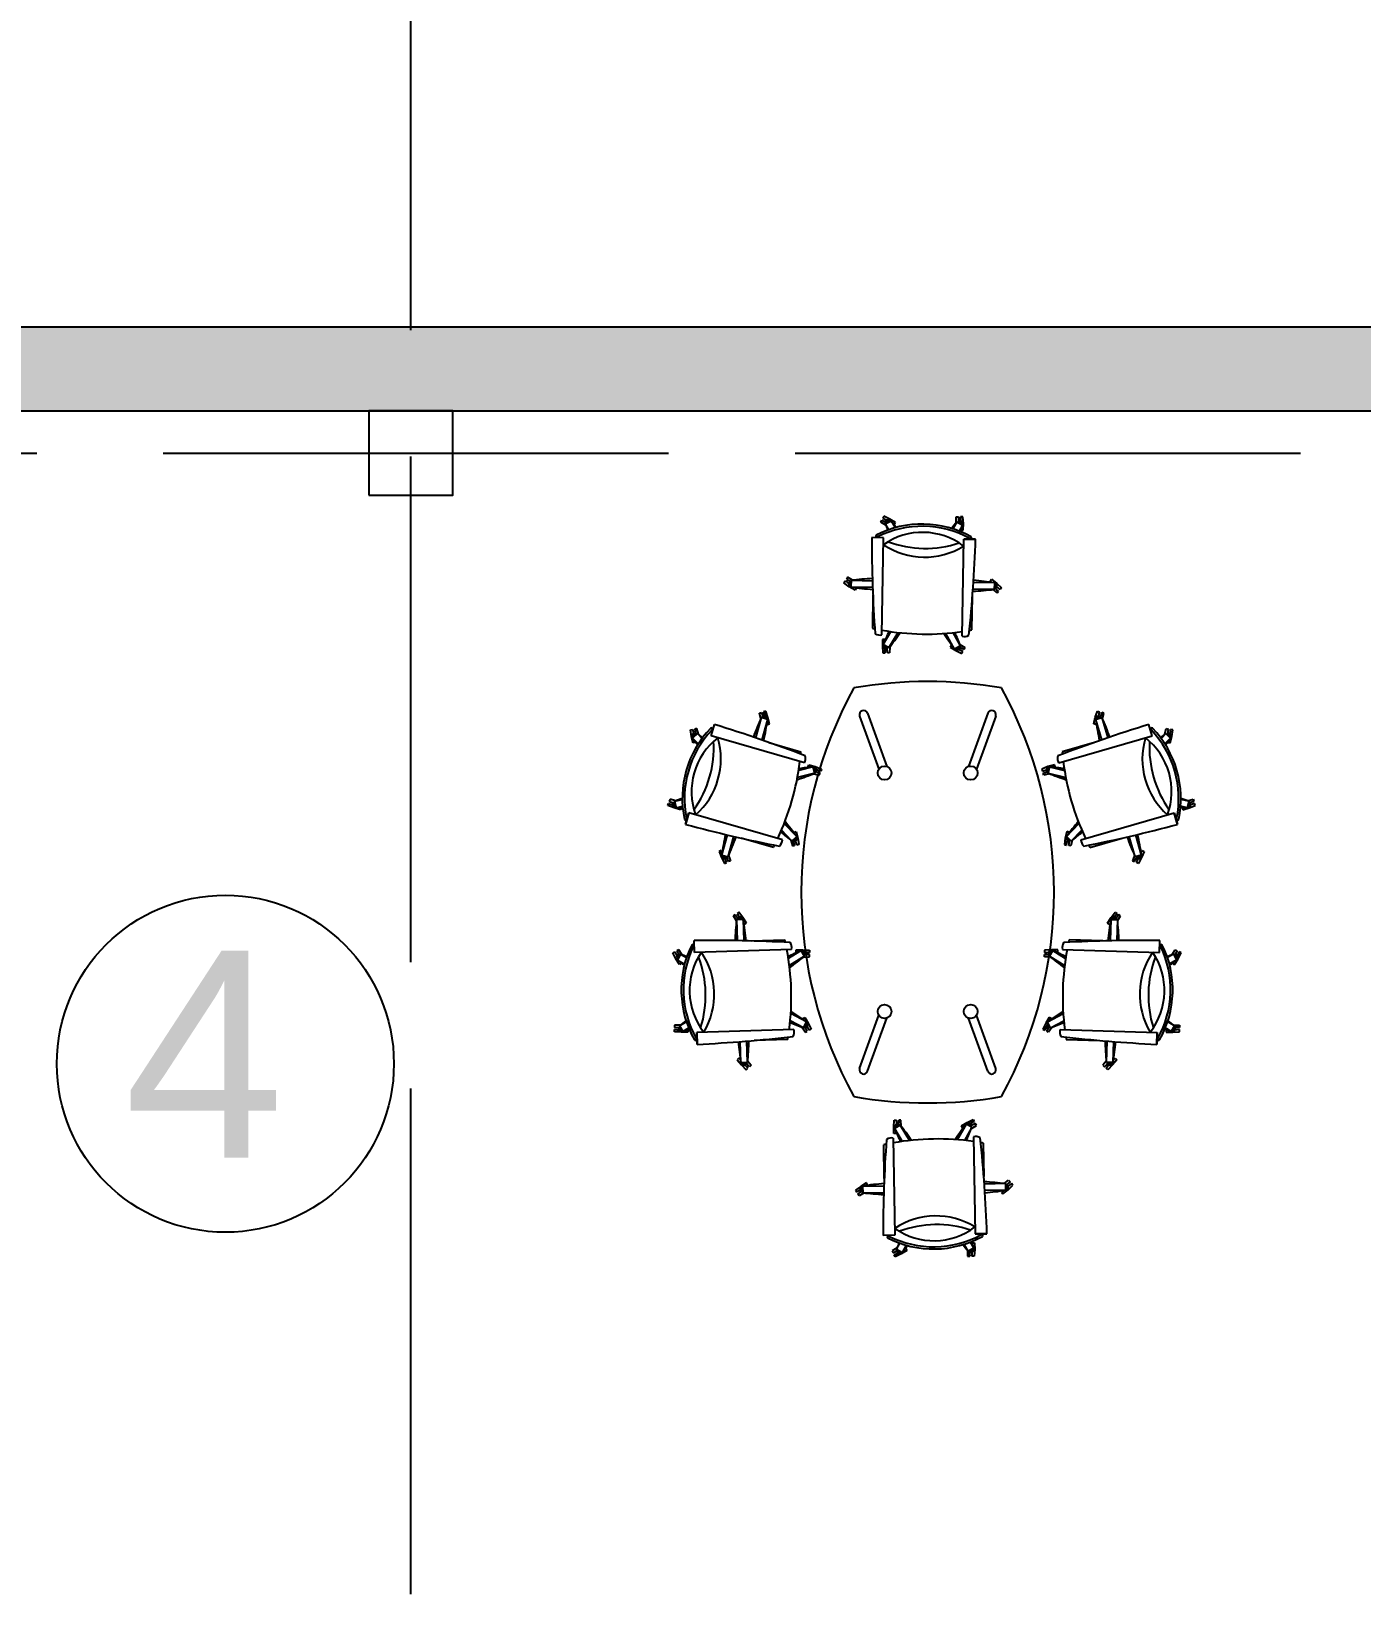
# Model space of a CAD drawing. Header units: millimetres. Extents: x -1544140 to 7445918, y -1294905 to 2019878.
# Drawn here: x 306550 to 312859, y 188654 to 196139 of the extents above; entities that cross this region are included whole.
import ezdxf

# ---------------------------------------------------------------- set-up
doc = ezdxf.new("R2010")
doc.units = ezdxf.units.MM
doc.header["$MEASUREMENT"] = 0
doc.linetypes.add('ACAD_ISO02W100', pattern=[15, 12, -3])
doc.layers.add('Plan 2', color=7, linetype='Continuous')
doc.styles.get("Standard").update_dxf_attribs({"font": 'arial.ttf'})

msp = doc.modelspace()

# ---------------------------------------------------------------- hatches: boundary and pattern name
at = {"true_color": 0x636466}
h = msp.add_hatch(color=251, dxfattribs=at)
h.dxf.hatch_style = 1
h.paths.add_polyline_path([(269150.8, 239137.8), (268750.8, 239137.8), (268750.8, 227137.8), (269150.8, 227137.8)])
h.paths.add_polyline_path([(269150.8, 227137.8), (268750.8, 227137.8), (268750.8, 205537.8), (269350.8, 205537.8), (269350.8, 205937.8), (269150.8, 205937.8)])
h.paths.add_polyline_path([(269150.8, 251137.8), (268750.8, 251137.8), (268750.8, 239137.8), (269150.8, 239137.8)])
h.paths.add_polyline_path([(269150.8, 263137.8), (268750.8, 263137.8), (268750.8, 251137.8), (269150.8, 251137.8)])
h.paths.add_polyline_path([(290950.8, 263737.8), (268750.8, 263737.8), (268750.8, 263137.8), (269150.8, 263137.8), (269150.8, 263337.8), (290550.8, 263337.8), (290550.8, 263137.8), (290950.8, 263137.8)])
h.paths.add_polyline_path([(290950.8, 263137.8), (290550.8, 263137.8), (290550.8, 251137.8), (290950.8, 251137.8)])
h.paths.add_polyline_path([(290950.8, 251137.8), (290550.8, 251137.8), (290550.8, 227337.8), (296350.8, 227337.8), (296350.8, 227737.8), (290950.8, 227737.8)])
h.paths.add_polyline_path([(302350.8, 227737.8), (296350.8, 227737.8), (296350.8, 227337.8), (302350.8, 227337.8)])
h.paths.add_polyline_path([(308350.8, 227737.8), (302350.8, 227737.8), (302350.8, 227337.8), (308350.8, 227337.8)])
h.paths.add_polyline_path([(314350.8, 227737.8), (308350.8, 227737.8), (308350.8, 227337.8), (314350.8, 227337.8)])
h.paths.add_polyline_path([(338350.8, 205937.8), (332350.8, 205937.8), (332350.8, 205537.8), (338350.8, 205537.8)])
h.paths.add_polyline_path([(332350.8, 205937.8), (269150.8, 205937.8), (269150.8, 206137.8), (268750.8, 206137.8), (268750.8, 205537.8), (332350.8, 205537.8)])
h.paths.add_polyline_path([(269350.8, 205937.8), (269150.8, 205937.8), (269150.8, 206137.8), (268750.8, 206137.8), (268750.8, 205537.8), (269350.8, 205537.8)], flags=16)
h.paths.add_polyline_path([(290150.8, 194137.8), (289750.8, 194137.8), (289750.8, 188137.8), (290150.8, 188137.8)], flags=17)
h.paths.add_polyline_path([(296350.8, 194737.8), (290350.8, 194737.8), (290350.8, 194337.8), (296350.8, 194337.8)], flags=17)
h.paths.add_polyline_path([(290350.8, 194737.8), (289750.8, 194737.8), (289750.8, 194137.8), (290150.8, 194137.8), (290150.8, 194337.8), (290350.8, 194337.8)], flags=16)
h.paths.add_polyline_path([(302350.8, 194737.8), (296350.8, 194737.8), (296350.8, 194337.8), (302350.8, 194337.8)])
h.paths.add_polyline_path([(308350.8, 194737.8), (302350.8, 194737.8), (302350.8, 194337.8), (308350.8, 194337.8)])
h.paths.add_polyline_path([(314350.8, 194737.8), (308350.8, 194737.8), (308350.8, 194337.8), (314350.8, 194337.8)])
h.paths.add_polyline_path([(320350.8, 194737.8), (314350.8, 194737.8), (314350.8, 194337.8), (320350.8, 194337.8)])
h.paths.add_polyline_path([(320950.8, 194137.8), (320550.8, 194137.8), (320550.8, 188137.8), (320950.8, 188137.8)])
h.paths.add_polyline_path([(320950.8, 194737.8), (320350.8, 194737.8), (320350.8, 194337.8), (320550.8, 194337.8), (320550.8, 194137.8), (320950.8, 194137.8)])
h.paths.add_polyline_path([(320950.8, 188137.8), (320550.8, 188137.8), (320550.8, 182137.8), (320950.8, 182137.8)])
h.paths.add_polyline_path([(320950.8, 182137.8), (320550.8, 182137.8), (320550.8, 172937.8), (320350.8, 172937.8), (320350.8, 172537.8), (320950.8, 172537.8)])
h.paths.add_polyline_path([(320350.8, 172937.8), (314350.8, 172937.8), (314350.8, 172537.8), (320350.8, 172537.8)])
h.paths.add_polyline_path([(314350.8, 172937.8), (308350.8, 172937.8), (308350.8, 172537.8), (314350.8, 172537.8)])
h.paths.add_polyline_path([(308350.8, 172937.8), (308150.8, 172937.8), (308150.8, 173137.8), (307750.8, 173137.8), (307750.8, 172537.8), (308350.8, 172537.8)])
h.paths.add_polyline_path([(308150.8, 179137.8), (307750.8, 179137.8), (307750.8, 173137.8), (308150.8, 173137.8)])
h.paths.add_polyline_path([(308150.8, 181937.8), (302350.8, 181937.8), (302350.8, 181537.8), (307750.8, 181537.8), (307750.8, 179137.8), (308150.8, 179137.8)])
h.paths.add_polyline_path([(302350.8, 181937.8), (296350.8, 181937.8), (296350.8, 181537.8), (302350.8, 181537.8)])
h.paths.add_polyline_path([(296350.8, 181937.8), (290150.8, 181937.8), (290150.8, 182137.8), (289750.8, 182137.8), (289750.8, 181537.8), (296350.8, 181537.8)])
h.paths.add_polyline_path([(290150.8, 194337.8), (296350.8, 194337.8), (296350.8, 194737.8), (289750.8, 194737.8), (289750.8, 182137.8), (290150.8, 182137.8)])
h.paths.add_polyline_path([(338950.8, 205937.8), (338350.8, 205937.8), (338350.8, 205537.8), (338950.8, 205537.8)])
h.paths.add_polyline_path([(338350.8, 227337.8), (338350.8, 227737.8), (314350.8, 227737.8), (314350.8, 227337.8)])

# ---------------------------------------------------------------- linework, layer by layer
at = {"color": 9, "linetype": 'ACAD_ISO02W100', "ltscale": 200, "true_color": 0xc4c4c5}
for p, q in [((308350.8, 185721.7), (308350.8, 263137.8)), ((253174.8, 194137.8), (375575.3, 194137.8))]:
    msp.add_line(p, q, dxfattribs=at)
at = {"color": 18, "linetype": 'ByBlock', "true_color": 0x000000}
for p, q in [((310581.6, 193810.4), (310586.6, 193819.7)), ((310605.3, 193796.1), (310581.6, 193810.4)), ((310586.6, 193819.7), (310595.9, 193814.7)), ((310596.6, 193838.2), (310591.6, 193828.9)), ((310591.6, 193828.9), (310600.9, 193823.9)), ((310595.9, 193814.7), (310604.8, 193809.9)), ((310625.1, 193824.6), (310596.6, 193838.2)), ((310600.9, 193823.9), (310609.8, 193819.1)), ((310603.1, 193801.7), (310630.6, 193817)), ((310603.1, 193801.7), (310618.6, 193773.7)), ((310652, 193808.2), (310625.1, 193824.6)), ((310630.6, 193817), (310649.3, 193783.4)), ((310641.6, 193801.9), (310647.1, 193799)), ((310647.1, 193799), (310652, 193808.2)), ((310942.9, 193811.6), (310923.1, 193778.7)), ((310939.1, 193806.9), (310939.7, 193834.6)), ((310939.7, 193834.6), (310950.2, 193834.9)), ((310942.9, 193811.6), (310969.9, 193795.4)), ((310950.2, 193834.9), (310950.5, 193824.4)), ((310950.5, 193824.4), (310950.8, 193814.2)), ((310969.9, 193795.4), (310953.4, 193768)), ((310971.2, 193835.5), (310960.7, 193835.2)), ((310960.7, 193835.2), (310961, 193824.7)), ((310961, 193824.7), (310961.3, 193814.5)), ((310973.7, 193804), (310971.2, 193835.5)), ((310973, 193772.5), (310973.7, 193804)), ((310595.1, 193736.1), (310538.6, 193737.1)), ((310587.2, 193274.7), (310595.1, 193736.1)), ((310962.3, 193778.3), (310962.5, 193772.2)), ((310962.5, 193772.2), (310973, 193772.5)), ((310967.7, 193268.2), (310975.6, 193729.6)), ((310975.6, 193729.6), (311032.1, 193728.6)), ((311032.1, 193728.6), (310975.6, 193729.6)), ((310407.1, 193522.5), (310412.9, 193531.3)), ((310432.4, 193503.8), (310407.1, 193522.5)), ((310412.9, 193531.3), (310421.6, 193525.5)), ((310424.5, 193548.8), (310418.7, 193540)), ((310418.7, 193540), (310427.4, 193534.2)), ((310421.6, 193525.5), (310430.1, 193519.8)), ((310448.3, 193534.6), (310424.5, 193548.8)), ((310427.4, 193534.2), (310435.9, 193528.6)), ((310459.5, 193487.7), (310432.4, 193503.8)), ((310441.8, 193502.5), (310442.3, 193534)), ((310441.8, 193502.5), (310543.1, 193500.7)), ((310442.3, 193534), (310542, 193532.2)), ((310465.4, 193496.4), (310459.5, 193487.7)), ((310460.2, 193499.8), (310465.4, 193496.4)), ((311120.8, 193490.8), (311019.5, 193492.5)), ((311121.4, 193522.3), (311021.6, 193524)), ((311100.8, 193531.2), (311107.7, 193539.1)), ((311108.7, 193524.3), (311100.8, 193531.2)), ((311107.7, 193539.1), (311132.5, 193519.6)), ((311109, 193524.1), (311108.7, 193524.3)), ((311114.1, 193490.1), (311134.5, 193474)), ((311121.4, 193522.3), (311120.8, 193490.8)), ((311133.5, 193488.8), (311125.8, 193495.5)), ((311132.5, 193519.6), (311155.2, 193497.7)), ((311140.4, 193496.7), (311132.7, 193503.4)), ((311141.4, 193481.9), (311133.5, 193488.8)), ((311148.3, 193489.8), (311140.4, 193496.7)), ((311155.2, 193497.7), (311148.3, 193489.8)), ((310544.5, 193465.7), (310541.7, 193306.5)), ((311014.2, 193298.4), (311016.9, 193457.6)), ((311134.5, 193474), (311141.4, 193481.9)), ((310593.2, 193229.4), (310630, 193290.6)), ((310620.2, 193213.1), (310664.1, 193286.2)), ((310932.5, 193207.8), (310891.2, 193282.3)), ((310960.1, 193223.1), (310925.4, 193285.5)), ((310590.1, 193252.3), (310589.4, 193220.8)), ((310589.4, 193220.8), (310591.9, 193189.3)), ((310600.6, 193252.6), (310590.1, 193252.3)), ((310591.9, 193189.3), (310602.4, 193189.6)), ((310620.2, 193213.1), (310593.2, 193229.4)), ((310600.8, 193246.4), (310600.6, 193252.6)), ((310602.1, 193200.1), (310601.8, 193210.2)), ((310602.4, 193189.6), (310602.1, 193200.1)), ((310612.6, 193200.4), (310612.3, 193210.5)), ((310612.9, 193189.9), (310612.6, 193200.4)), ((310623.4, 193190.2), (310612.9, 193189.9)), ((310624, 193217.8), (310623.4, 193190.2)), ((310916.1, 193225.8), (310911.1, 193216.5)), ((310911.1, 193216.5), (310938.1, 193200.2)), ((310921.5, 193222.8), (310916.1, 193225.8)), ((310960.1, 193223.1), (310932.5, 193207.8)), ((310938.1, 193200.2), (310966.5, 193186.6)), ((310962.3, 193200.8), (310953.4, 193205.6)), ((310957.8, 193228.6), (310981.5, 193214.3)), ((310967.3, 193210.1), (310958.3, 193214.9)), ((310971.5, 193195.8), (310962.3, 193200.8)), ((310966.5, 193186.6), (310971.5, 193195.8)), ((310976.5, 193205.1), (310967.3, 193210.1)), ((310981.5, 193214.3), (310976.5, 193205.1)), ((310005.3, 192903.6), (310015.4, 192906.6)), ((310011.9, 192876.8), (310005.3, 192903.6)), ((310015.4, 192906.6), (310018.4, 192896.6)), ((310018.4, 192896.6), (310021.3, 192886.8)), ((310035.5, 192912.6), (310025.5, 192909.6)), ((310025.5, 192909.6), (310028.5, 192899.6)), ((310028.5, 192899.6), (310031.3, 192889.8)), ((310046, 192882.9), (310035.5, 192912.6)), ((311600.1, 192882.9), (311610.6, 192912.6)), ((311610.6, 192912.6), (311620.6, 192909.6)), ((311617.6, 192899.6), (311614.7, 192889.8)), ((311620.6, 192909.6), (311617.6, 192899.6)), ((311627.7, 192896.6), (311624.8, 192886.8)), ((311630.7, 192906.6), (311627.7, 192896.6)), ((311640.7, 192903.6), (311630.7, 192906.6)), ((311634.2, 192876.8), (311640.7, 192903.6)), ((309678.2, 192823.8), (309688.5, 192825.9)), ((309682.9, 192792.6), (309678.2, 192823.8)), ((309688.5, 192825.9), (309690.6, 192815.6)), ((309690.6, 192815.6), (309692.6, 192805.7)), ((309709.1, 192830), (309698.8, 192828)), ((309698.8, 192828), (309700.9, 192817.7)), ((309700.9, 192817.7), (309702.9, 192807.7)), ((309715.9, 192803.2), (309709.1, 192830)), ((309776.2, 192795.4), (309791.8, 192849.7)), ((310014.3, 192882.3), (309986.7, 192786.4)), ((310044.5, 192873.6), (310014.3, 192882.3)), ((310044.5, 192873.6), (310016.5, 192776.1)), ((310041.7, 192855.1), (310043.4, 192849.2)), ((310043.4, 192849.2), (310053.5, 192852.2)), ((310053.5, 192852.2), (310046, 192882.9)), ((311592.6, 192852.2), (311600.1, 192882.9)), ((311602.6, 192849.2), (311592.6, 192852.2)), ((311601.5, 192873.6), (311631.8, 192882.3)), ((311601.5, 192873.6), (311629.5, 192776.1)), ((311604.4, 192855.1), (311602.6, 192849.2)), ((311631.8, 192882.3), (311659.4, 192786.4)), ((311869.8, 192795.4), (311854.2, 192849.7)), ((311930.2, 192803.2), (311937, 192830)), ((311937, 192830), (311947.3, 192828)), ((311945.2, 192817.7), (311943.2, 192807.7)), ((311947.3, 192828), (311945.2, 192817.7)), ((311955.5, 192815.6), (311953.5, 192805.7)), ((311957.6, 192825.9), (311955.5, 192815.6)), ((311967.9, 192823.8), (311957.6, 192825.9)), ((311963.2, 192792.6), (311967.9, 192823.8)), ((309690.6, 192762.1), (309682.9, 192792.6)), ((309711.2, 192807), (309688.5, 192785.1)), ((309688.5, 192785.1), (309715.2, 192757.4)), ((309700.9, 192764.1), (309690.6, 192762.1)), ((309699.7, 192770.2), (309700.9, 192764.1)), ((309711.2, 192807), (309733.4, 192783.9)), ((310219.7, 192667.8), (309776.2, 192795.4)), ((310049.6, 192764.6), (310202.7, 192720.6)), ((311426.4, 192667.8), (311869.8, 192795.4)), ((311596.5, 192764.6), (311443.4, 192720.6)), ((311934.9, 192807), (311912.7, 192783.9)), ((311957.6, 192785.1), (311930.9, 192757.4)), ((311934.9, 192807), (311957.6, 192785.1)), ((311946.4, 192770.2), (311945.2, 192764.1)), ((311945.2, 192764.1), (311955.5, 192762.1)), ((311955.5, 192762.1), (311963.2, 192792.6)), ((310268.9, 192618.2), (310186.2, 192597.6)), ((310261.3, 192648.7), (310192, 192631.5)), ((310237, 192648.5), (310240.3, 192658.5)), ((310242.8, 192646.5), (310237, 192648.5)), ((310240.3, 192658.5), (310270.7, 192649.9)), ((310268.9, 192618.2), (310261.3, 192648.7)), ((310263.3, 192616), (310289.9, 192608.5)), ((310270.7, 192649.9), (310300, 192638.3)), ((310283.3, 192621.8), (310273.7, 192625)), ((310286.7, 192631.7), (310277.1, 192635)), ((310293.3, 192618.4), (310283.3, 192621.8)), ((310296.6, 192628.4), (310286.7, 192631.7)), ((310289.9, 192608.5), (310293.3, 192618.4)), ((310300, 192638.3), (310296.6, 192628.4)), ((311375.4, 192649.9), (311346.1, 192638.3)), ((311346.1, 192638.3), (311349.4, 192628.4)), ((311349.4, 192628.4), (311359.4, 192631.7)), ((311352.8, 192618.4), (311362.7, 192621.8)), ((311356.2, 192608.5), (311352.8, 192618.4)), ((311382.8, 192616), (311356.2, 192608.5)), ((311359.4, 192631.7), (311369, 192635)), ((311362.7, 192621.8), (311372.3, 192625)), ((311405.8, 192658.5), (311375.4, 192649.9)), ((311377.2, 192618.2), (311384.8, 192648.7)), ((311377.2, 192618.2), (311459.9, 192597.6)), ((311384.8, 192648.7), (311454.1, 192631.5)), ((311403.3, 192646.5), (311409.1, 192648.5)), ((311409.1, 192648.5), (311405.8, 192658.5)), ((309571.1, 192464.8), (309574.5, 192474.8)), ((309600.4, 192453.3), (309571.1, 192464.8)), ((309574.5, 192474.8), (309584.4, 192471.4)), ((309581.2, 192494.7), (309577.8, 192484.7)), ((309577.8, 192484.7), (309587.8, 192481.4)), ((309607.8, 192487.1), (309581.2, 192494.7)), ((309584.4, 192471.4), (309594, 192468.2)), ((309587.8, 192481.4), (309597.4, 192478.1)), ((309630.8, 192444.7), (309600.4, 192453.3)), ((309602.2, 192485), (309639.5, 192494.2)), ((309602.2, 192485), (309609.8, 192454.4)), ((309609.8, 192454.4), (309640.8, 192462.1)), ((309628.3, 192456.6), (309634.1, 192454.6)), ((309634.1, 192454.6), (309630.8, 192444.7)), ((312036.3, 192454.4), (312005.2, 192462.1)), ((312043.9, 192485), (312006.6, 192494.2)), ((312017.8, 192456.6), (312011.9, 192454.6)), ((312011.9, 192454.6), (312015.3, 192444.7)), ((312015.3, 192444.7), (312045.6, 192453.3)), ((312043.9, 192485), (312036.3, 192454.4)), ((312038.3, 192487.1), (312064.9, 192494.7)), ((312045.6, 192453.3), (312075, 192464.8)), ((312058.3, 192481.4), (312048.7, 192478.1)), ((312061.7, 192471.4), (312052.1, 192468.2)), ((312068.3, 192484.7), (312058.3, 192481.4)), ((312071.6, 192474.8), (312061.7, 192471.4)), ((312064.9, 192494.7), (312068.3, 192484.7)), ((312075, 192464.8), (312071.6, 192474.8)), ((309671, 192429.6), (309655.4, 192375.4)), ((309655.4, 192375.4), (309671, 192429.6)), ((310114.5, 192302.1), (309671, 192429.6)), ((310182.6, 192318), (310123.4, 192379.4)), ((311463.5, 192318), (311522.7, 192379.4)), ((311531.6, 192302.1), (311975, 192429.6)), ((311975, 192429.6), (311990.6, 192375.4)), ((311990.6, 192375.4), (311975, 192429.6)), ((309826.5, 192229.6), (309854.1, 192325.4)), ((309856.8, 192220.9), (309884.8, 192318.3)), ((310072.1, 192266.5), (309919, 192310.5)), ((310159.9, 192296.2), (310110.4, 192347.6)), ((310155.2, 192299.9), (310162, 192273.1)), ((310159.9, 192296.2), (310182.6, 192318)), ((310170.2, 192285.5), (310168.2, 192295.4)), ((310170.2, 192339), (310180.5, 192341.1)), ((310171.4, 192333), (310170.2, 192339)), ((310180.5, 192287.5), (310178.5, 192297.5)), ((310180.5, 192341.1), (310188.2, 192310.5)), ((310188.2, 192310.5), (310192.9, 192279.3)), ((311457.8, 192310.5), (311453.2, 192279.3)), ((311465.6, 192341.1), (311457.8, 192310.5)), ((311486.2, 192296.2), (311463.5, 192318)), ((311475.9, 192339), (311465.6, 192341.1)), ((311465.6, 192287.5), (311467.5, 192297.5)), ((311474.7, 192333), (311475.9, 192339)), ((311475.8, 192285.5), (311477.8, 192295.4)), ((311490.9, 192299.9), (311484.1, 192273.1)), ((311486.2, 192296.2), (311535.7, 192347.6)), ((311574, 192266.5), (311727.1, 192310.5)), ((311789.3, 192220.9), (311761.2, 192318.3)), ((311819.5, 192229.6), (311792, 192325.4)), ((309824, 192251.8), (309814.5, 192247.5)), ((309814.5, 192247.5), (309825.9, 192218.1)), ((309828.3, 192242.2), (309824, 192251.8)), ((309825.9, 192218.1), (309840.1, 192190)), ((309826.5, 192229.6), (309856.8, 192220.9)), ((309828.5, 192241.9), (309828.3, 192242.2)), ((309855, 192208.2), (309850.9, 192217.4)), ((309859.5, 192227.1), (309868.9, 192202.9)), ((310162, 192273.1), (310172.3, 192275.2)), ((310172.3, 192275.2), (310170.2, 192285.5)), ((310182.6, 192277.2), (310180.5, 192287.5)), ((310192.9, 192279.3), (310182.6, 192277.2)), ((311453.2, 192279.3), (311463.5, 192277.2)), ((311463.5, 192277.2), (311465.6, 192287.5)), ((311473.8, 192275.2), (311475.8, 192285.5)), ((311484.1, 192273.1), (311473.8, 192275.2)), ((311786.6, 192227.1), (311777.2, 192202.9)), ((311819.5, 192229.6), (311789.3, 192220.9)), ((311791, 192208.2), (311795.2, 192217.4)), ((311820.2, 192218.1), (311805.9, 192190)), ((311817.6, 192241.9), (311817.8, 192242.2)), ((311817.8, 192242.2), (311822, 192251.8)), ((311831.6, 192247.5), (311820.2, 192218.1)), ((311822, 192251.8), (311831.6, 192247.5)), ((309840.1, 192190), (309849.7, 192194.3)), ((309845.5, 192203.9), (309841.3, 192213.1)), ((309849.7, 192194.3), (309845.5, 192203.9)), ((309859.3, 192198.6), (309855, 192208.2)), ((309868.9, 192202.9), (309859.3, 192198.6)), ((311777.2, 192202.9), (311786.8, 192198.6)), ((311786.8, 192198.6), (311791, 192208.2)), ((311796.3, 192194.3), (311800.6, 192203.9)), ((311805.9, 192190), (311796.3, 192194.3)), ((311800.6, 192203.9), (311804.8, 192213.1)), ((309882.1, 191941.1), (309890.7, 191947)), ((309896.5, 191917.5), (309882.1, 191941.1)), ((309890.7, 191947), (309896.6, 191938.4)), ((309896.6, 191938.4), (309902.4, 191930)), ((309928.6, 191924.5), (309897.1, 191923.5)), ((309897.1, 191923.5), (309900.1, 191823.8)), ((309908.1, 191958.9), (309899.4, 191952.9)), ((309899.4, 191952.9), (309905.3, 191944.3)), ((309905.3, 191944.3), (309911, 191935.9)), ((309927.1, 191933.8), (309908.1, 191958.9)), ((309943.6, 191906.9), (309927.1, 191933.8)), ((309928.6, 191924.5), (309931.7, 191823.1)), ((311658.8, 191906.9), (311675.2, 191933.8)), ((311673.8, 191924.5), (311670.7, 191823.1)), ((311673.8, 191924.5), (311705.3, 191923.5)), ((311675.2, 191933.8), (311694.3, 191958.9)), ((311697, 191944.3), (311691.3, 191935.9)), ((311694.3, 191958.9), (311703, 191952.9)), ((311703, 191952.9), (311697, 191944.3)), ((311705.7, 191938.4), (311700, 191930)), ((311705.3, 191923.5), (311702.2, 191823.8)), ((311711.6, 191947), (311705.7, 191938.4)), ((311705.9, 191917.5), (311720.3, 191941.1)), ((311720.3, 191941.1), (311711.6, 191947)), ((309931.5, 191906), (309934.9, 191900.9)), ((309934.9, 191900.9), (309943.6, 191906.9)), ((311667.4, 191900.9), (311658.8, 191906.9)), ((311670.9, 191906), (311667.4, 191900.9)), ((309594.9, 191765.2), (309604.1, 191770.3)), ((309608.9, 191736.9), (309594.9, 191765.2)), ((309604.1, 191770.3), (309609.2, 191761.1)), ((309622.5, 191780.5), (309613.3, 191775.4)), ((309613.3, 191775.4), (309618.4, 191766.2)), ((309618.4, 191766.2), (309623.3, 191757.4)), ((309637.1, 191757.1), (309622.5, 191780.5)), ((309697, 191768.1), (309695.3, 191824.5)), ((310158.2, 191782.1), (309697, 191768.1)), ((309966.7, 191822.2), (310125.9, 191827.1)), ((310203.7, 191776.6), (310142.9, 191739)), ((310180.5, 191768.9), (310180.7, 191779.4)), ((310186.7, 191768.8), (310180.5, 191768.9)), ((310180.7, 191779.4), (310212.2, 191780.5)), ((310220.2, 191749.8), (310203.7, 191776.6)), ((310212.2, 191780.5), (310243.7, 191778.5)), ((310233, 191768.1), (310222.9, 191768.3)), ((310243.5, 191768), (310233, 191768.1)), ((310243.7, 191778.5), (310243.5, 191768)), ((311390.2, 191780.5), (311358.7, 191778.5)), ((311358.7, 191778.5), (311358.8, 191768)), ((311358.8, 191768), (311369.3, 191768.1)), ((311369.3, 191768.1), (311379.5, 191768.3)), ((311382.1, 191749.8), (311398.7, 191776.6)), ((311421.7, 191779.4), (311390.2, 191780.5)), ((311398.7, 191776.6), (311459.4, 191739)), ((311415.7, 191768.8), (311421.8, 191768.9)), ((311421.8, 191768.9), (311421.7, 191779.4)), ((311444.2, 191782.1), (311905.4, 191768.1)), ((311635.7, 191822.2), (311476.5, 191827.1)), ((311905.4, 191768.1), (311907.1, 191824.5)), ((311965.3, 191757.1), (311979.9, 191780.5)), ((311984, 191766.2), (311979, 191757.4)), ((311979.9, 191780.5), (311989.1, 191775.4)), ((311989.1, 191775.4), (311984, 191766.2)), ((311998.3, 191770.3), (311993.1, 191761.1)), ((311993.5, 191736.9), (312007.4, 191765.2)), ((312007.4, 191765.2), (311998.3, 191770.3)), ((309625.6, 191710.2), (309608.9, 191736.9)), ((309609.2, 191761.1), (309614.2, 191752.3)), ((309631.5, 191759.2), (309616.6, 191731.5)), ((309616.6, 191731.5), (309650.5, 191713.3)), ((309634.8, 191715.3), (309625.6, 191710.2)), ((309631.5, 191759.2), (309659.7, 191744)), ((309631.8, 191720.7), (309634.8, 191715.3)), ((310220.2, 191749.8), (310147.7, 191704.9)), ((310215.6, 191746), (310243.2, 191747)), ((310232.9, 191757.6), (310222.7, 191757.8)), ((310243.4, 191757.5), (310232.9, 191757.6)), ((310243.2, 191747), (310243.4, 191757.5)), ((311359, 191757.5), (311369.5, 191757.6)), ((311359.2, 191747), (311359, 191757.5)), ((311386.8, 191746), (311359.2, 191747)), ((311369.5, 191757.6), (311379.6, 191757.8)), ((311382.1, 191749.8), (311454.6, 191704.9)), ((311970.9, 191759.2), (311942.7, 191744)), ((311985.8, 191731.5), (311951.9, 191713.3)), ((311970.6, 191720.7), (311967.6, 191715.3)), ((311967.6, 191715.3), (311976.8, 191710.2)), ((311970.9, 191759.2), (311985.8, 191731.5)), ((311976.8, 191710.2), (311993.5, 191736.9)), ((311993.1, 191761.1), (311988.2, 191752.3)), ((310229.7, 191437.6), (310154.6, 191478)), ((311372.7, 191437.6), (311447.7, 191478)), ((309602.6, 191390.6), (309602.8, 191401.1)), ((309634.1, 191388.6), (309602.6, 191390.6)), ((309602.8, 191401.1), (309613.3, 191401)), ((309603.1, 191422.1), (309602.9, 191411.6)), ((309602.9, 191411.6), (309613.4, 191411.5)), ((309630.7, 191423.1), (309603.1, 191422.1)), ((309613.3, 191401), (309623.4, 191400.8)), ((309613.4, 191411.5), (309623.6, 191411.3)), ((309626.1, 191419.3), (309658.8, 191439.5)), ((309626.1, 191419.3), (309642.6, 191392.5)), ((309642.6, 191392.5), (309669.9, 191409.4)), ((309659.6, 191400.3), (309665.8, 191400.2)), ((309665.8, 191400.2), (309665.6, 191389.7)), ((310169.8, 191401.7), (309708.5, 191387.6)), ((310214.8, 191409.9), (310151.9, 191443.7)), ((310209.2, 191412), (310223.8, 191388.6)), ((310211.5, 191453.8), (310220.7, 191458.9)), ((310214.5, 191448.4), (310211.5, 191453.8)), ((310214.8, 191409.9), (310229.7, 191437.6)), ((310220.7, 191458.9), (310237.4, 191432.2)), ((310227.9, 191402.9), (310223, 191411.7)), ((310223.8, 191388.6), (310233, 191393.7)), ((310233, 191393.7), (310227.9, 191402.9)), ((310237.1, 191408), (310232.1, 191416.8)), ((310242.2, 191398.8), (310237.1, 191408)), ((310237.4, 191432.2), (310251.3, 191403.9)), ((310251.3, 191403.9), (310242.2, 191398.8)), ((311365, 191432.2), (311351, 191403.9)), ((311351, 191403.9), (311360.2, 191398.8)), ((311360.2, 191398.8), (311365.3, 191408)), ((311381.7, 191458.9), (311365, 191432.2)), ((311365.3, 191408), (311370.2, 191416.8)), ((311369.4, 191393.7), (311374.5, 191402.9)), ((311378.5, 191388.6), (311369.4, 191393.7)), ((311387.6, 191409.9), (311372.7, 191437.6)), ((311374.5, 191402.9), (311379.4, 191411.7)), ((311393.2, 191412), (311378.5, 191388.6)), ((311390.9, 191453.8), (311381.7, 191458.9)), ((311387.6, 191409.9), (311450.5, 191443.7)), ((311387.9, 191448.4), (311390.9, 191453.8)), ((311432.6, 191401.7), (311893.8, 191387.6)), ((311959.7, 191392.5), (311932.5, 191409.4)), ((311942.8, 191400.3), (311936.6, 191400.2)), ((311936.6, 191400.2), (311936.8, 191389.7)), ((311976.3, 191419.3), (311943.6, 191439.5)), ((311976.3, 191419.3), (311959.7, 191392.5)), ((311968.3, 191388.6), (311999.8, 191390.6)), ((311971.7, 191423.1), (311999.3, 191422.1)), ((311988.9, 191411.5), (311978.8, 191411.3)), ((311989.1, 191401), (311979, 191400.8)), ((311999.4, 191411.6), (311988.9, 191411.5)), ((311999.6, 191401.1), (311989.1, 191401)), ((311999.3, 191422.1), (311999.4, 191411.6)), ((311999.8, 191390.6), (311999.6, 191401.1)), ((309665.6, 191389.7), (309634.1, 191388.6)), ((309708.5, 191387.6), (309710.2, 191331.2)), ((309710.2, 191331.2), (309708.5, 191387.6)), ((309917.7, 191244.6), (309914.7, 191344.4)), ((309949.2, 191245.6), (309946.1, 191346.9)), ((310140.2, 191354.8), (309981, 191349.9)), ((311462.2, 191354.8), (311621.4, 191349.9)), ((311653.2, 191245.6), (311656.3, 191346.9)), ((311684.7, 191244.6), (311687.7, 191344.4)), ((311893.8, 191387.6), (311892.1, 191331.2)), ((311892.1, 191331.2), (311893.8, 191387.6)), ((311936.8, 191389.7), (311968.3, 191388.6)), ((309908.5, 191265.1), (309900.7, 191258.1)), ((309900.7, 191258.1), (309920.6, 191233.6)), ((309915.5, 191257.3), (309908.5, 191265.1)), ((309915.7, 191257), (309915.5, 191257.3)), ((309917.7, 191244.6), (309949.2, 191245.6)), ((309949.9, 191252.3), (309966.2, 191232.2)), ((311652.5, 191252.3), (311636.2, 191232.2)), ((311684.7, 191244.6), (311653.2, 191245.6)), ((311701.7, 191258.1), (311681.8, 191233.6)), ((311686.6, 191257), (311686.8, 191257.3)), ((311686.8, 191257.3), (311693.8, 191265.1)), ((311693.8, 191265.1), (311701.7, 191258.1)), ((309920.6, 191233.6), (309942.7, 191211.1)), ((309943.6, 191226), (309936.8, 191233.5)), ((309942.7, 191211.1), (309950.6, 191218.1)), ((309950.6, 191218.1), (309943.6, 191226)), ((309951.4, 191233), (309944.6, 191240.5)), ((309958.4, 191225.2), (309951.4, 191233)), ((309966.2, 191232.2), (309958.4, 191225.2)), ((311636.2, 191232.2), (311644, 191225.2)), ((311644, 191225.2), (311651, 191233)), ((311651, 191233), (311657.8, 191240.5)), ((311651.8, 191218.1), (311658.8, 191226)), ((311659.6, 191211.1), (311651.8, 191218.1)), ((311658.8, 191226), (311665.6, 191233.5)), ((311681.8, 191233.6), (311659.6, 191211.1)), ((310643.4, 190940.3), (310645.8, 190971.7)), ((310645.8, 190971.7), (310656.3, 190971.4)), ((310674.2, 190947.9), (310647.2, 190931.7)), ((310656, 190960.9), (310655.7, 190950.8)), ((310656.3, 190971.4), (310656, 190960.9)), ((310666.5, 190960.6), (310666.2, 190950.5)), ((310666.8, 190971.1), (310666.5, 190960.6)), ((310677.3, 190970.8), (310666.8, 190971.1)), ((310674.2, 190947.9), (310718.1, 190874.8)), ((310677.9, 190943.2), (310677.3, 190970.8)), ((310986.4, 190953.3), (310945.1, 190878.7)), ((310965, 190944.5), (310992, 190960.9)), ((310970, 190935.3), (310965, 190944.5)), ((311014, 190938), (310986.4, 190953.3)), ((310992, 190960.9), (311020.5, 190974.5)), ((311016.2, 190960.2), (311007.3, 190955.4)), ((311011.8, 190932.4), (311035.4, 190946.7)), ((311021.2, 190951), (311012.3, 190946.2)), ((311025.4, 190965.2), (311016.2, 190960.2)), ((311020.5, 190974.5), (311025.4, 190965.2)), ((311030.4, 190956), (311021.2, 190951)), ((311035.4, 190946.7), (311030.4, 190956)), ((310641.1, 190886.3), (310649, 190424.9)), ((310644, 190908.8), (310643.4, 190940.3)), ((310654.5, 190908.5), (310644, 190908.8)), ((310647.2, 190931.7), (310683.9, 190870.5)), ((310654.7, 190914.6), (310654.5, 190908.5)), ((310975.4, 190938.2), (310970, 190935.3)), ((311014, 190938), (310979.4, 190875.5)), ((311021.6, 190892.9), (311029.5, 190431.5)), ((310598.4, 190695.3), (310595.7, 190854.6)), ((311068.1, 190862.7), (311070.8, 190703.4)), ((310486.4, 190657.3), (310461, 190638.5)), ((310513.5, 190673.4), (310486.4, 190657.3)), ((310495.7, 190658.6), (310597, 190660.3)), ((310495.7, 190658.6), (310496.2, 190627.1)), ((310519.3, 190664.6), (310513.5, 190673.4)), ((310514.1, 190661.2), (310519.3, 190664.6)), ((311174.8, 190670.2), (311073.4, 190668.5)), ((311168, 190671), (311188.4, 190687.1)), ((311175.3, 190638.7), (311174.8, 190670.2)), ((311187.4, 190672.3), (311179.8, 190665.6)), ((311186.4, 190641.4), (311209.1, 190663.3)), ((311194.3, 190664.3), (311186.7, 190657.7)), ((311195.3, 190679.2), (311187.4, 190672.3)), ((311188.4, 190687.1), (311195.3, 190679.2)), ((311202.2, 190671.2), (311194.3, 190664.3)), ((311209.1, 190663.3), (311202.2, 190671.2)), ((310461, 190638.5), (310466.8, 190629.8)), ((310466.8, 190629.8), (310475.6, 190635.6)), ((310472.6, 190621), (310481.4, 190626.8)), ((310478.4, 190612.3), (310472.6, 190621)), ((310475.6, 190635.6), (310484, 190641.2)), ((310502.2, 190626.4), (310478.4, 190612.3)), ((310481.4, 190626.8), (310489.8, 190632.5)), ((310496.2, 190627.1), (310596, 190628.8)), ((311175.3, 190638.7), (311075.6, 190637)), ((311162.7, 190636.7), (311154.7, 190629.8)), ((311154.7, 190629.8), (311161.6, 190621.9)), ((311161.6, 190621.9), (311186.4, 190641.4)), ((311162.9, 190636.9), (311162.7, 190636.7)), ((310649, 190424.9), (310592.6, 190424)), ((311029.5, 190431.5), (311086, 190432.4)), ((311086, 190432.4), (311029.5, 190431.5)), ((310659.2, 190364.9), (310635.6, 190350.6)), ((310635.6, 190350.6), (310640.6, 190341.4)), ((310640.6, 190341.4), (310649.8, 190346.3)), ((310649.8, 190346.3), (310658.7, 190351.2)), ((310657, 190359.3), (310672.5, 190387.3)), ((310657, 190359.3), (310684.5, 190344.1)), ((310706, 190352.8), (310679, 190336.5)), ((310684.5, 190344.1), (310703.2, 190377.7)), ((310695.6, 190359.1), (310701, 190362)), ((310701, 190362), (310706, 190352.8)), ((310996.8, 190349.4), (310977, 190382.4)), ((310993.1, 190354.1), (310993.7, 190326.5)), ((310996.8, 190349.4), (311023.8, 190365.6)), ((311004.5, 190336.7), (311004.7, 190346.8)), ((311023.8, 190365.6), (311007.3, 190393.1)), ((311015, 190336.4), (311015.2, 190346.5)), ((311016.3, 190382.7), (311016.5, 190388.9)), ((311016.5, 190388.9), (311026.9, 190388.6)), ((311027.6, 190357), (311025.2, 190325.6)), ((311026.9, 190388.6), (311027.6, 190357)), ((310645.5, 190332.1), (310654.8, 190337.1)), ((310650.5, 190322.9), (310645.5, 190332.1)), ((310679, 190336.5), (310650.5, 190322.9)), ((310654.8, 190337.1), (310663.7, 190341.9)), ((310993.7, 190326.5), (311004.2, 190326.2)), ((311004.2, 190326.2), (311004.5, 190336.7)), ((311014.7, 190325.9), (311015, 190336.4)), ((311025.2, 190325.6), (311014.7, 190325.9))]:
    msp.add_line(p, q, dxfattribs=at)
at = {"color": 18, "linetype": 'ByBlock', "ltscale": 0.4, "true_color": 0x000000}
for p, q in [((310481.4, 192889.2), (310572.5, 192636.9)), ((310519.1, 192902.8), (310610.1, 192650.5)), ((311089.6, 192902.8), (310998.5, 192650.5)), ((311089.6, 192902.8), (310998.5, 192650.5)), ((311127.2, 192889.2), (311036.1, 192636.9)), ((311127.2, 192889.2), (311036.1, 192636.9)), ((310481.4, 191217.4), (310572.5, 191469.7)), ((311127.2, 191217.4), (311036.1, 191469.7)), ((310519.1, 191203.8), (310610.1, 191456.1)), ((311089.6, 191203.8), (310998.5, 191456.1))]:
    msp.add_line(p, q, dxfattribs=at)
for points in [[(289750.8, 194737.8), (320950.8, 194737.8), (320950.8, 172537.8), (307750.8, 172537.8), (307750.8, 181537.8), (289750.8, 181537.8)], [(308150.8, 193937.8), (308550.8, 193937.8), (308550.8, 194337.8), (308150.8, 194337.8)]]:
    msp.add_lwpolyline(points, close=True)
msp.add_lwpolyline([(290150.8, 194337.8), (320550.8, 194337.8), (320550.8, 172937.8), (308150.8, 172937.8), (308150.8, 181937.8), (290150.8, 181937.8), (290150.8, 194337.8)])
for centre in [(310600.1, 192619.4), (311008.5, 192619.4), (311008.5, 192619.4), (310600.1, 191487.3), (311008.5, 191487.3)]:
    msp.add_circle(centre, 32.7, dxfattribs=at)
at = {"color": 18, "linetype": 'ByBlock', "true_color": 0x000000}
for centre, radius, start, end in [((310778.3, 193319.5), 481.4, 61.08546, 116.94819), ((310778.3, 193319.5), 470.9, 61.30963, 116.72402), ((312352, 194493.1), 1880.6, 201.56905, 202.53219), ((310616.8, 193809.3), 12.1, 29.01682, 209.01682), ((310616.8, 193809.3), 5.25, 29.01682, 209.01682), ((309118.1, 192699.3), 1880.6, 35.24869, 36.4646), ((312416.1, 192642.7), 1880.6, 141.56905, 142.78496), ((310956.4, 193803.5), 12.1, 329.01682, 149.01682), ((310956.4, 193803.5), 5.25, 329.01682, 149.01682), ((309245.7, 194546.4), 1880.6, 335.50145, 336.4646), ((317328.9, 193747.6), 6790.3, 180.0886, 183.94274), ((310563.3, 193744.5), 5.33, 127.7059, 306.08971), ((310780.3, 193438), 323.7, 53.00801, 125.02564), ((310793.3, 194194.2), 508.8, 249.65571, 288.37794), ((304246.1, 193972.1), 6790.3, 354.09091, 357.94504), ((311007.6, 193736.8), 5.33, 231.94394, 50.32775), ((310789.9, 193997.1), 353, 236.39901, 301.63463), ((310442, 193518.2), 12.1, 89.01682, 269.01682), ((310442, 193518.2), 5.25, 89.01682, 269.01682), ((310717.5, 195362.8), 1880.6, 261.56905, 264.69177), ((310654, 191665.3), 1880.6, 93.42382, 96.4646), ((310909.1, 195359.5), 1880.6, 273.34187, 276.4646), ((310845.6, 191662), 1880.6, 81.56905, 84.60983), ((311121.1, 193506.6), 12.1, 269.01682, 89.01682), ((311121.1, 193506.6), 5.25, 269.01682, 89.01682), ((310798.1, 194476.7), 1197.9, 257.64276, 258.1995), ((310578.5, 193318.7), 44.9, 238.0124, 281.17855), ((310798.1, 194476.7), 1197.9, 259.87659, 278.15706), ((312317.4, 192478.4), 1880.6, 154.37376, 156.4646), ((309147, 194382.1), 1880.6, 321.56905, 324.31648), ((312445, 194325.5), 1880.6, 213.71717, 216.4646), ((309211.1, 192531.7), 1880.6, 21.56905, 23.65989), ((310977.9, 193311.9), 44.9, 256.85509, 300.02125), ((310798.1, 194476.7), 1197.9, 279.83415, 280.39089), ((310606.7, 193221.2), 12.1, 149.01682, 329.01682), ((310606.7, 193221.2), 5.25, 149.01682, 329.01682), ((310946.3, 193215.4), 12.1, 209.01682, 29.01682), ((310946.3, 193215.4), 5.25, 209.01682, 29.01682), ((310029.4, 192877.9), 12.1, 343.9542, 163.9542), ((311616.7, 192877.9), 12.1, 16.0458, 196.0458), ((310120.9, 192498.2), 481.4, 136.02283, 191.88556), ((310120.9, 192498.2), 470.9, 136.247, 191.6614), ((309777.6, 192828.2), 5.33, 306.88131, 125.26512), ((307793.2, 186360.1), 6790.3, 69.02829, 72.88242), ((311739, 192132.6), 1880.6, 156.50642, 159.54721), ((310029.4, 192877.9), 5.25, 343.9542, 163.9542), ((308185, 193154.7), 1880.6, 348.27925, 351.40198), ((313852.9, 186360.1), 6790.3, 107.11758, 110.97171), ((313461, 193154.7), 1880.6, 188.59802, 191.72075), ((311616.7, 192877.9), 5.25, 16.0458, 196.0458), ((309907.1, 192132.6), 1880.6, 20.45279, 23.49358), ((311868.5, 192828.2), 5.33, 54.73488, 233.11869), ((311525.1, 192498.2), 470.9, 348.3386, 43.753), ((311525.1, 192498.2), 481.4, 348.11444, 43.97717), ((310007.1, 192531), 323.7, 127.94538, 199.96302), ((309699.8, 192796), 12.1, 43.9542, 223.9542), ((311200.2, 193903.9), 1880.6, 216.50642, 217.72233), ((309699.8, 192796), 5.25, 43.9542, 223.9542), ((309280.2, 192740), 508.8, 324.59308, 3.31532), ((309469.7, 192685.6), 353, 311.33639, 16.57201), ((308537.9, 191337.2), 1880.6, 50.43883, 51.40198), ((312176.4, 192685.6), 353, 163.42799, 228.66361), ((311639, 192531), 323.7, 340.03698, 52.05462), ((312365.8, 192740), 508.8, 176.68468, 215.40692), ((313108.1, 191337.2), 1880.6, 128.59802, 129.56117), ((310445.9, 193903.9), 1880.6, 322.27767, 323.49358), ((311946.2, 192796), 12.1, 316.0458, 136.0458), ((311946.2, 192796), 5.25, 316.0458, 136.0458), ((309008.7, 192818.1), 1197.9, 334.81396, 353.09443), ((309008.7, 192818.1), 1197.9, 354.77152, 355.32826), ((310180.2, 192689.1), 44.9, 331.79247, 14.95863), ((311465.9, 192689.1), 44.9, 165.04137, 208.20753), ((312637.4, 192818.1), 1197.9, 184.67174, 185.22848), ((312637.4, 192818.1), 1197.9, 186.90557, 205.18604), ((309582.6, 194369.1), 1880.6, 288.65454, 291.40198), ((310474.4, 190780.2), 1880.6, 96.50642, 98.59727), ((310265.1, 192633.5), 12.1, 283.9542, 103.9542), ((310265.1, 192633.5), 5.25, 283.9542, 103.9542), ((311381, 192633.5), 12.1, 76.0458, 256.0458), ((311381, 192633.5), 5.25, 76.0458, 256.0458), ((312063.4, 194369.1), 1880.6, 248.59802, 251.34546), ((311171.7, 190780.2), 1880.6, 81.40273, 83.49358), ((309606, 192469.7), 12.1, 103.9542, 283.9542), ((309606, 192469.7), 5.25, 103.9542, 283.9542), ((310288.4, 190734), 1880.6, 110.18606, 111.40198), ((309396.7, 194322.9), 1880.6, 276.50642, 277.46957), ((312249.4, 194322.9), 1880.6, 262.53043, 263.49358), ((311357.6, 190734), 1880.6, 68.59802, 69.81394), ((312040.1, 192469.7), 12.1, 256.0458, 76.0458), ((312040.1, 192469.7), 5.25, 256.0458, 76.0458), ((309654.7, 192401.1), 5.33, 202.64328, 21.02709), ((311409.9, 198935.1), 6790.3, 255.02598, 258.88011), ((308670.9, 191199.2), 1880.6, 36.50642, 39.25385), ((312975.1, 191199.2), 1880.6, 140.74615, 143.49358), ((310236.2, 198935.1), 6790.3, 281.11989, 284.97402), ((311991.3, 192401.1), 5.33, 158.97291, 337.35672), ((311686.1, 191948.4), 1880.6, 168.36119, 171.40198), ((308132.1, 192970.6), 1880.6, 336.50642, 339.62915), ((310069.8, 192305.1), 44.9, 312.94977, 356.11593), ((311333.2, 193766), 1880.6, 229.31113, 231.40198), ((310171.3, 192307.1), 12.1, 223.9542, 43.9542), ((310171.3, 192307.1), 5.25, 223.9542, 43.9542), ((311474.8, 192307.1), 12.1, 136.0458, 316.0458), ((311474.8, 192307.1), 5.25, 136.0458, 316.0458), ((310312.9, 193766), 1880.6, 308.59802, 310.68887), ((311576.3, 192305.1), 44.9, 183.88407, 227.05023), ((313514, 192970.6), 1880.6, 200.37085, 203.49358), ((309960, 191948.4), 1880.6, 8.59802, 11.63881), ((309841.7, 192225.2), 12.1, 163.9542, 343.9542), ((309841.7, 192225.2), 5.25, 163.9542, 343.9542), ((309008.7, 192818.1), 1197.9, 332.58014, 333.13688), ((312637.4, 192818.1), 1197.9, 206.86312, 207.41986), ((311804.4, 192225.2), 12.1, 196.0458, 16.0458), ((311804.4, 192225.2), 5.25, 196.0458, 16.0458), ((311768.4, 191736.4), 1880.6, 174.29164, 177.33243), ((309912.8, 191924), 12.1, 1.73942, 181.73942), ((309912.8, 191924), 5.25, 1.73942, 181.73942), ((308072.1, 191624.2), 1880.6, 6.06447, 9.1872), ((313530.3, 191624.2), 1880.6, 170.8128, 173.93553), ((311689.5, 191924), 12.1, 358.26058, 178.26058), ((311689.5, 191924), 5.25, 358.26058, 178.26058), ((309834, 191736.4), 1880.6, 2.66757, 5.70836), ((310116, 191590.4), 481.4, 153.80805, 209.67079), ((310116, 191590.4), 470.9, 154.03222, 209.44662), ((309997.5, 191586.8), 323.7, 145.7306, 217.74824), ((309688.2, 191799.7), 5.33, 324.66653, 143.05034), ((309774.4, 185034.6), 6790.3, 86.81351, 90.66764), ((309438.6, 191569.8), 353, 329.12161, 34.35723), ((308959.2, 191555.3), 1197.9, 12.55674, 13.11348), ((308959.2, 191555.3), 1197.9, 352.59919, 10.87966), ((310977.3, 190062.4), 1880.6, 114.29164, 116.38249), ((310114.1, 191790.2), 44.9, 349.57769, 32.74385), ((310211.9, 191763.2), 12.1, 301.73942, 121.73942), ((310211.9, 191763.2), 5.25, 301.73942, 121.73942), ((311390.4, 191763.2), 12.1, 58.26058, 238.26058), ((311390.4, 191763.2), 5.25, 58.26058, 238.26058), ((310625, 190062.4), 1880.6, 63.61751, 65.70836), ((311488.3, 191790.2), 44.9, 147.25615, 190.42231), ((312643.2, 191555.3), 1197.9, 169.12034, 187.40081), ((311828, 185034.6), 6790.3, 89.33236, 93.18649), ((312643.2, 191555.3), 1197.9, 166.88652, 167.44326), ((312163.8, 191569.8), 353, 145.64277, 210.87839), ((311604.8, 191586.8), 323.7, 322.25176, 34.2694), ((311486.4, 191590.4), 470.9, 330.55338, 25.96778), ((311486.4, 191590.4), 481.4, 330.32921, 26.19195), ((311914.2, 191799.7), 5.33, 36.94966, 215.33347), ((309624, 191745.3), 12.1, 61.73942, 241.73942), ((310714.2, 193258.5), 1880.6, 234.29164, 235.50755), ((309624, 191745.3), 5.25, 61.73942, 241.73942), ((308963.3, 190001.3), 1880.6, 68.22405, 69.1872), ((309241.6, 191563.8), 508.8, 342.3783, 21.10054), ((309031.9, 193207.5), 1880.6, 306.43977, 309.1872), ((312570.4, 193207.5), 1880.6, 230.8128, 233.56023), ((312360.8, 191563.8), 508.8, 158.89946, 197.6217), ((312639.1, 190001.3), 1880.6, 110.8128, 111.77595), ((310888.1, 193258.5), 1880.6, 304.49245, 305.70836), ((311978.3, 191745.3), 12.1, 298.26058, 118.26058), ((311978.3, 191745.3), 5.25, 298.26058, 118.26058), ((309132.1, 189910.5), 1880.6, 54.29164, 57.03908), ((312470.3, 189910.5), 1880.6, 122.96092, 125.70836), ((309634.3, 191405.9), 12.1, 121.73942, 301.73942), ((310814.4, 189961.6), 1880.6, 127.97129, 129.1872), ((309634.3, 191405.9), 5.25, 121.73942, 301.73942), ((308869, 193106.7), 1880.6, 294.29164, 295.25479), ((310883, 193167.8), 1880.6, 247.09635, 249.1872), ((310126.2, 191390.9), 44.9, 330.73499, 13.90115), ((310222.3, 191423.8), 12.1, 241.73942, 61.73942), ((310222.3, 191423.8), 5.25, 241.73942, 61.73942), ((311380.1, 191423.8), 12.1, 118.26058, 298.26058), ((311380.1, 191423.8), 5.25, 118.26058, 298.26058), ((310719.3, 193167.8), 1880.6, 290.8128, 292.90365), ((311476.2, 191390.9), 44.9, 166.09885, 209.26501), ((312733.4, 193106.7), 1880.6, 244.74521, 245.70836), ((310788, 189961.6), 1880.6, 50.8128, 52.02871), ((311968, 191405.9), 12.1, 238.26058, 58.26058), ((311968, 191405.9), 5.25, 238.26058, 58.26058), ((309701.7, 191355.5), 5.33, 220.4285, 38.81231), ((309377.2, 198113.4), 6790.3, 272.8112, 276.66533), ((311774.2, 191544.9), 1880.6, 186.14641, 189.1872), ((308077.9, 191432.7), 1880.6, 354.29164, 357.41437), ((308959.2, 191555.3), 1197.9, 350.36536, 350.9221), ((312225.2, 198113.4), 6790.3, 263.33467, 267.1888), ((312643.2, 191555.3), 1197.9, 189.0779, 189.63464), ((313524.5, 191432.7), 1880.6, 182.58563, 185.70836), ((309828.1, 191544.9), 1880.6, 350.8128, 353.85359), ((311900.7, 191355.5), 5.33, 141.18769, 319.5715), ((309933.4, 191245.1), 12.1, 181.73942, 1.73942), ((309933.4, 191245.1), 5.25, 181.73942, 1.73942), ((311668.9, 191245.1), 12.1, 178.26058, 358.26058), ((311668.9, 191245.1), 5.25, 178.26058, 358.26058), ((310660.7, 190939.8), 12.1, 30.98318, 210.98318), ((310660.7, 190939.8), 5.25, 30.98318, 210.98318), ((309201, 189779), 1880.6, 35.68352, 38.43095), ((312498.9, 189835.5), 1880.6, 143.5354, 146.28283), ((311000.2, 190945.6), 12.1, 330.98318, 150.98318), ((311000.2, 190945.6), 5.25, 330.98318, 150.98318), ((317382.9, 190413.5), 6790.3, 176.05726, 179.9114), ((310632.4, 190842.3), 44.9, 78.82145, 121.9876), ((310852, 189684.4), 1197.9, 81.84294, 100.12341), ((312371.4, 191682.7), 1880.6, 203.5354, 205.62624), ((309265, 191629.4), 1880.6, 336.34011, 338.43095), ((311031.8, 190849.2), 44.9, 59.97875, 103.14491), ((304300, 190188.9), 6790.3, 2.05496, 5.90909), ((310852, 189684.4), 1197.9, 101.8005, 102.35724), ((310852, 189684.4), 1197.9, 79.60911, 80.16585), ((310496, 190642.8), 12.1, 90.98318, 270.98318), ((310496, 190642.8), 5.25, 90.98318, 270.98318), ((310771.4, 188798.3), 1880.6, 95.30823, 98.43095), ((310963, 188801.5), 1880.6, 83.5354, 86.65813), ((311175, 190654.5), 12.1, 270.98318, 90.98318), ((311175, 190654.5), 5.25, 270.98318, 90.98318), ((310708, 192495.8), 1880.6, 263.5354, 266.57618), ((310899.6, 192499.1), 1880.6, 275.39017, 278.43095), ((310843.8, 190164), 353, 58.36537, 123.60099), ((310617.3, 190416.6), 5.33, 53.91029, 232.2941), ((310832.2, 190841.5), 481.4, 243.05181, 298.91454), ((310832.2, 190841.5), 470.9, 243.27598, 298.69037), ((310834.2, 190723.1), 323.7, 234.97436, 306.99199), ((310847.2, 189966.9), 508.8, 71.62206, 110.34429), ((311061.6, 190424.2), 5.33, 309.67225, 128.05606), ((312406, 189668), 1880.6, 157.46781, 158.43095), ((310670.8, 190351.7), 12.1, 150.98318, 330.98318), ((310670.8, 190351.7), 5.25, 150.98318, 330.98318), ((309172.1, 191461.8), 1880.6, 323.5354, 324.75131), ((312470, 191518.4), 1880.6, 217.21504, 218.43095), ((311010.3, 190357.5), 12.1, 210.98318, 30.98318), ((311010.3, 190357.5), 5.25, 210.98318, 30.98318), ((309299.6, 189614.7), 1880.6, 23.5354, 24.49855)]:
    msp.add_arc(centre, radius, start, end, dxfattribs=at)
at = {"color": 18, "linetype": 'ByBlock', "ltscale": 0.7, "true_color": 0x000000}
for centre, radius, start, end in [((310804.3, 190996.7), 2056.7, 80.20182, 99.79818), ((312210.2, 192053.3), 2006, 151.0829, 208.9171), ((309398.4, 192053.3), 2006, 331.0829, 28.9171), ((310804.3, 193110), 2056.7, 260.20182, 279.79818)]:
    msp.add_arc(centre, radius, start, end, dxfattribs=at)
at = {"color": 18, "linetype": 'ByBlock', "ltscale": 0.4, "true_color": 0x000000}
for centre, start, end in [((310500.2, 192896), 19.8407, 199.8407), ((311108.4, 192896), 340.1593, 160.1593), ((311108.4, 192896), 340.1593, 160.1593), ((310500.2, 191210.6), 160.1593, 340.1593), ((311108.4, 191210.6), 199.8407, 19.8407)]:
    msp.add_arc(centre, 20, start, end, dxfattribs=at)
at = {"layer": 'Plan 2'}
msp.add_circle((307470.3, 191239.4), 800, dxfattribs=at)

# ---------------------------------------------------------------- texts
at = {"layer": 'Plan 2', "insert": (306988.9, 191775.8), "char_height": 981.6, "attachment_point": 1}
msp.add_mtext_dynamic_manual_height_columns('4', width=981.649, gutter_width=3.27, heights=[0], dxfattribs=at)

doc.saveas('drawing.dxf')
